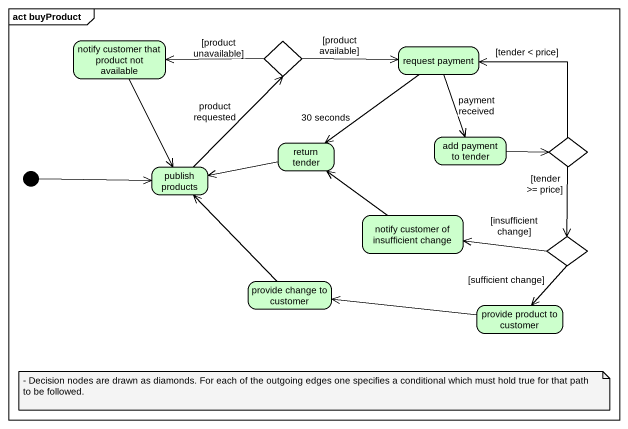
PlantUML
@startuml
mainframe act buyProduct
hide empty description
state "notify customer that product not available" as notify_customer_that #CCFFCC
state choice1 <<choice>>
state "request payment" as request_payment #CCFFCC
state "return tender" as return_tender #CCFFCC
state "add payment to tender" as add_payment_to_tender #CCFFCC
state choice2 <<choice>>
state "publish products" as publish_products #CCFFCC
state "notify customer of insufficient change" as notify_customer_of #CCFFCC
state choice3 <<choice>>
state "provide change to customer" as provide_change_to_customer #CCFFCC
state "provide product to customer" as provide_product_to_customer #CCFFCC
[*] -right-> publish_products
notify_customer_that --> publish_products
choice1 -left-> notify_customer_that : [product unavailable]
choice1 -right-> request_payment : [product available]
request_payment --> return_tender : 30 seconds
request_payment --> add_payment_to_tender : payment received
return_tender -left-> publish_products
add_payment_to_tender -right-> choice2
choice2 -up-> request_payment : [tender < price]
choice2 --> choice3 : [tender >= price]
publish_products -up-> choice1 : product requested
notify_customer_of -up-> return_tender
choice3 -left-> notify_customer_of : [insufficient change]
choice3 --> provide_product_to_customer : [sufficient change]
provide_change_to_customer -up-> publish_products
provide_product_to_customer -left-> provide_change_to_customer
note as N1
  - Decision nodes are drawn as diamonds. For each of the outgoing edges one specifies a conditional which must hold true for that path
  to be followed.
end note
@enduml
